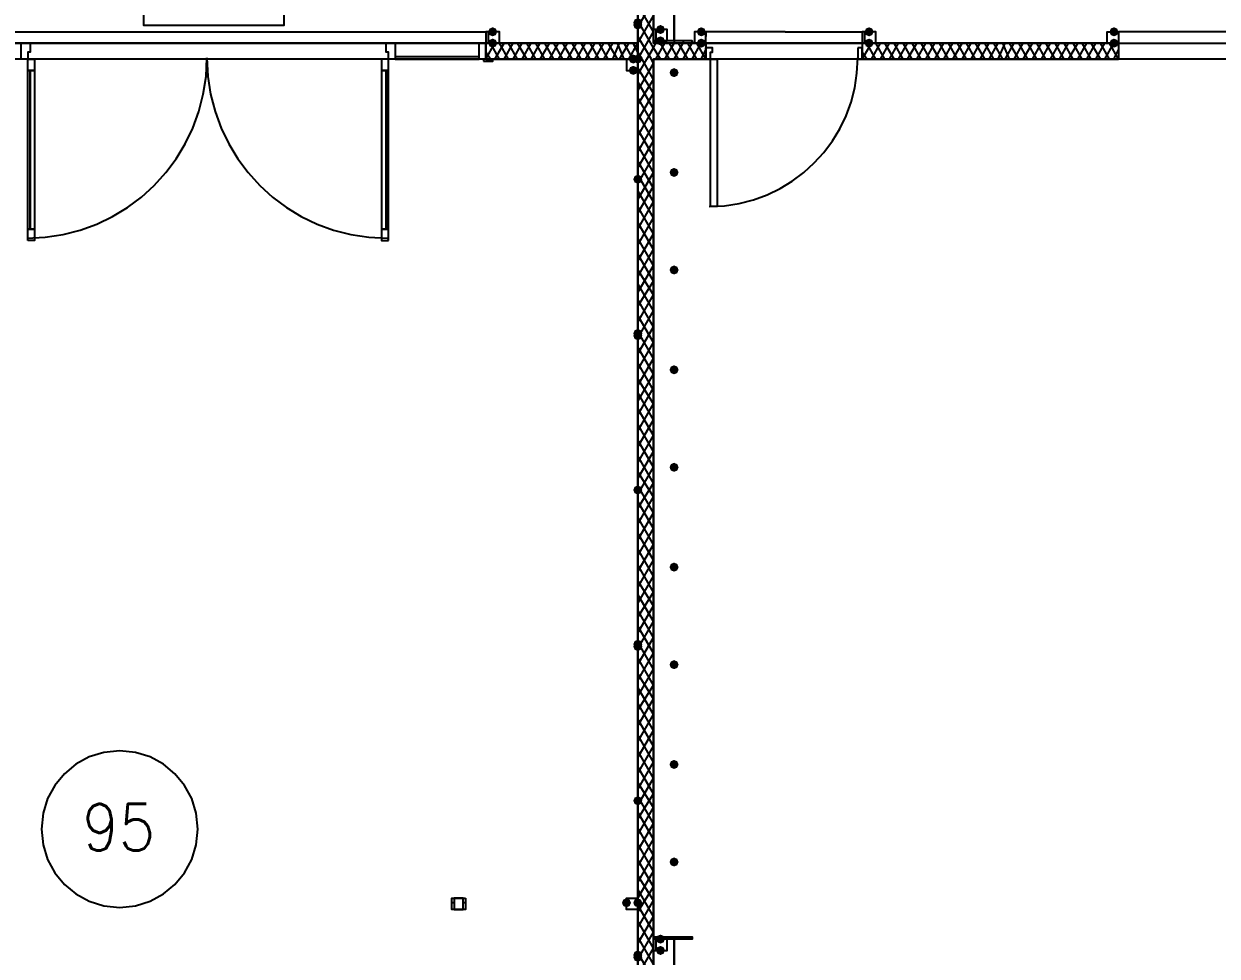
# Model space of a CAD drawing. Header units: millimetres. Extents: x 0 to 420, y 0 to 297.
# Drawn here: x 243.43 to 265.71, y 123.3 to 140.69 of the extents above; entities that cross this region are included whole.
import ezdxf

# ---------------------------------------------------------------- set-up
doc = ezdxf.new("R2010")
doc.units = ezdxf.units.MM
doc.layers.get('0').update_dxf_attribs({"linetype": 'CONTINUOUS'})
doc.styles.get("Standard").update_dxf_attribs({"font": 'STANDARD'})

msp = doc.modelspace()

# ---------------------------------------------------------------- hatches: boundary and pattern name
at = {"true_color": 0x0000fe}
for points in [[(254.973667, 140.716), (254.948796, 140.656204), (254.889, 140.631333), (254.829204, 140.656204), (254.804333, 140.716), (254.829204, 140.775796), (254.889, 140.800667), (254.948796, 140.775796)], [(254.973667, 140.673667), (254.948796, 140.613871), (254.889, 140.589), (254.829204, 140.613871), (254.804333, 140.673667), (254.829204, 140.733462), (254.889, 140.758333), (254.948796, 140.733463)], [(254.973667, 140.673667), (254.948796, 140.613871), (254.889, 140.589), (254.829204, 140.613871), (254.804333, 140.673667), (254.829204, 140.733462), (254.889, 140.758333), (254.948796, 140.733463)], [(254.973667, 137.795), (254.948796, 137.735204), (254.889, 137.710333), (254.829204, 137.735204), (254.804333, 137.795), (254.829204, 137.854796), (254.889, 137.879667), (254.948796, 137.854796)], [(254.973667, 137.795), (254.948796, 137.735204), (254.889, 137.710333), (254.829204, 137.735204), (254.804333, 137.795), (254.829204, 137.854796), (254.889, 137.879667), (254.948796, 137.854796)], [(254.973667, 134.916333), (254.948796, 134.856537), (254.889, 134.831667), (254.829204, 134.856537), (254.804333, 134.916333), (254.829204, 134.976129), (254.889, 135.001), (254.948796, 134.976129)], [(254.973667, 134.874), (254.948796, 134.814204), (254.889, 134.789333), (254.829204, 134.814204), (254.804333, 134.874), (254.829204, 134.933796), (254.889, 134.958667), (254.948796, 134.933796)], [(254.973667, 131.995333), (254.948796, 131.935537), (254.889, 131.910667), (254.829204, 131.935537), (254.804333, 131.995333), (254.829204, 132.055129), (254.889, 132.08), (254.948796, 132.055129)], [(254.973667, 131.995333), (254.948796, 131.935537), (254.889, 131.910667), (254.829204, 131.935537), (254.804333, 131.995333), (254.829204, 132.055129), (254.889, 132.08), (254.948796, 132.055129)], [(254.973667, 129.116667), (254.948796, 129.056871), (254.889, 129.032), (254.829204, 129.056871), (254.804333, 129.116667), (254.829204, 129.176462), (254.889, 129.201333), (254.948796, 129.176463)], [(254.973667, 129.074333), (254.948796, 129.014537), (254.889, 128.989667), (254.829204, 129.014537), (254.804333, 129.074333), (254.829204, 129.134129), (254.889, 129.159), (254.948796, 129.134129)], [(254.973667, 126.195667), (254.948796, 126.135871), (254.889, 126.111), (254.829204, 126.135871), (254.804333, 126.195667), (254.829204, 126.255462), (254.889, 126.280333), (254.948796, 126.255463)], [(254.973667, 126.195667), (254.948796, 126.135871), (254.889, 126.111), (254.829204, 126.135871), (254.804333, 126.195667), (254.829204, 126.255462), (254.889, 126.280333), (254.948796, 126.255463)], [(254.973667, 123.317), (254.948796, 123.257204), (254.889, 123.232333), (254.829204, 123.257204), (254.804333, 123.317), (254.829204, 123.376796), (254.889, 123.401667), (254.948796, 123.376796)], [(254.973667, 123.274667), (254.948796, 123.214871), (254.889, 123.19), (254.829204, 123.214871), (254.804333, 123.274667), (254.829204, 123.334462), (254.889, 123.359333), (254.948796, 123.334463)], [(254.973667, 123.274667), (254.948796, 123.214871), (254.889, 123.19), (254.829204, 123.214871), (254.804333, 123.274667), (254.829204, 123.334462), (254.889, 123.359333), (254.948796, 123.334463)]]:
    msp.add_hatch(color=0, dxfattribs=at).paths.add_polyline_path(points, flags=0)
at = {"true_color": 0x000007}
for points in [[(252.264333, 140.546667), (252.239463, 140.486871), (252.179667, 140.462), (252.119871, 140.486871), (252.095, 140.546667), (252.119871, 140.606462), (252.179667, 140.631333), (252.239462, 140.606463)], [(255.397, 140.589), (255.372129, 140.529204), (255.312333, 140.504333), (255.252537, 140.529204), (255.227667, 140.589), (255.252537, 140.648796), (255.312333, 140.673667), (255.372129, 140.648796)], [(256.159, 140.546667), (256.134129, 140.486871), (256.074333, 140.462), (256.014537, 140.486871), (255.989667, 140.546667), (256.014537, 140.606462), (256.074333, 140.631333), (256.134129, 140.606463)], [(259.291667, 140.546667), (259.266796, 140.486871), (259.207, 140.462), (259.147204, 140.486871), (259.122333, 140.546667), (259.147204, 140.606462), (259.207, 140.631333), (259.266796, 140.606463)], [(263.863667, 140.546667), (263.838796, 140.486871), (263.779, 140.462), (263.719204, 140.486871), (263.694333, 140.546667), (263.719204, 140.606462), (263.779, 140.631333), (263.838796, 140.606463)], [(252.264333, 140.335), (252.239463, 140.275204), (252.179667, 140.250333), (252.119871, 140.275204), (252.095, 140.335), (252.119871, 140.394796), (252.179667, 140.419667), (252.239462, 140.394796)], [(255.397, 140.377333), (255.372129, 140.317537), (255.312333, 140.292667), (255.252537, 140.317537), (255.227667, 140.377333), (255.252537, 140.437129), (255.312333, 140.462), (255.372129, 140.437129)], [(256.159, 140.335), (256.134129, 140.275204), (256.074333, 140.250333), (256.014537, 140.275204), (255.989667, 140.335), (256.014537, 140.394796), (256.074333, 140.419667), (256.134129, 140.394796)], [(259.291667, 140.335), (259.266796, 140.275204), (259.207, 140.250333), (259.147204, 140.275204), (259.122333, 140.335), (259.147204, 140.394796), (259.207, 140.419667), (259.266796, 140.394796)], [(263.863667, 140.335), (263.838796, 140.275204), (263.779, 140.250333), (263.719204, 140.275204), (263.694333, 140.335), (263.719204, 140.394796), (263.779, 140.419667), (263.838796, 140.394796)], [(254.889, 140.038667), (254.864129, 139.978871), (254.804333, 139.954), (254.744538, 139.978871), (254.719667, 140.038667), (254.744537, 140.098462), (254.804333, 140.123333), (254.864129, 140.098463)], [(254.889, 139.827), (254.864129, 139.767204), (254.804333, 139.742333), (254.744538, 139.767204), (254.719667, 139.827), (254.744537, 139.886796), (254.804333, 139.911667), (254.864129, 139.886796)], [(254.973667, 140.038667), (254.948796, 139.978871), (254.889, 139.954), (254.829204, 139.978871), (254.804333, 140.038667), (254.829204, 140.098462), (254.889, 140.123333), (254.948796, 140.098463)], [(255.651, 139.784667), (255.626129, 139.724871), (255.566333, 139.7), (255.506538, 139.724871), (255.481667, 139.784667), (255.506537, 139.844462), (255.566333, 139.869333), (255.626129, 139.844463)], [(255.651, 137.922), (255.626129, 137.862204), (255.566333, 137.837333), (255.506538, 137.862204), (255.481667, 137.922), (255.506537, 137.981796), (255.566333, 138.006667), (255.626129, 137.981796)], [(255.651, 136.101667), (255.626129, 136.041871), (255.566333, 136.017), (255.506538, 136.041871), (255.481667, 136.101667), (255.506537, 136.161462), (255.566333, 136.186333), (255.626129, 136.161463)], [(255.651, 134.239), (255.626129, 134.179204), (255.566333, 134.154333), (255.506538, 134.179204), (255.481667, 134.239), (255.506537, 134.298796), (255.566333, 134.323667), (255.626129, 134.298796)], [(255.651, 132.418667), (255.626129, 132.358871), (255.566333, 132.334), (255.506538, 132.358871), (255.481667, 132.418667), (255.506537, 132.478462), (255.566333, 132.503333), (255.626129, 132.478463)], [(255.651, 130.556), (255.626129, 130.496204), (255.566333, 130.471333), (255.506538, 130.496204), (255.481667, 130.556), (255.506537, 130.615796), (255.566333, 130.640667), (255.626129, 130.615796)], [(255.651, 128.735667), (255.626129, 128.675871), (255.566333, 128.651), (255.506538, 128.675871), (255.481667, 128.735667), (255.506537, 128.795462), (255.566333, 128.820333), (255.626129, 128.795463)], [(255.651, 126.873), (255.626129, 126.813204), (255.566333, 126.788333), (255.506538, 126.813204), (255.481667, 126.873), (255.506537, 126.932796), (255.566333, 126.957667), (255.626129, 126.932796)], [(255.651, 125.052667), (255.626129, 124.992871), (255.566333, 124.968), (255.506538, 124.992871), (255.481667, 125.052667), (255.506537, 125.112462), (255.566333, 125.137333), (255.626129, 125.112463)], [(254.762, 124.290667), (254.737129, 124.230871), (254.677333, 124.206), (254.617538, 124.230871), (254.592667, 124.290667), (254.617537, 124.350462), (254.677333, 124.375333), (254.737129, 124.350463)], [(254.973667, 124.290667), (254.948796, 124.230871), (254.889, 124.206), (254.829204, 124.230871), (254.804333, 124.290667), (254.829204, 124.350462), (254.889, 124.375333), (254.948796, 124.350463)], [(255.397, 123.613333), (255.372129, 123.553538), (255.312333, 123.528667), (255.252537, 123.553538), (255.227667, 123.613333), (255.252537, 123.673129), (255.312333, 123.698), (255.372129, 123.673129)], [(255.397, 123.401667), (255.372129, 123.341871), (255.312333, 123.317), (255.252537, 123.341871), (255.227667, 123.401667), (255.252537, 123.461462), (255.312333, 123.486333), (255.372129, 123.461463)]]:
    msp.add_hatch(color=0, dxfattribs=at).paths.add_polyline_path(points, flags=0)
h = msp.add_hatch(color=0, dxfattribs=at)
h.paths.add_polyline_path([(254.889, 140.673667), (254.889, 123.317)], flags=0)
h.paths.add_polyline_path([(254.889, 123.317), (254.889, 140.673667)], flags=0)

# ---------------------------------------------------------------- linework, layer by layer
at = {"color": 0, "true_color": 0x000008}
for points in [[(254.889, 187.409667), (238.802333, 187.409667), (238.802333, 140.335), (254.889, 140.335)], [(238.802333, 105.537), (254.889, 105.537), (254.889, 140.038667), (242.316, 140.038667), (242.316, 131.106333), (238.802333, 131.106333)]]:
    msp.add_lwpolyline(points, close=True, dxfattribs=at)
at = {"color": 0, "true_color": 0x000007}
for points in [[(254.889, 158.665333), (254.889, 140.335)], [(255.185333, 140.335), (255.185333, 151.468667)], [(254.889, 140.631333), (255.185333, 141.139333)], [(255.185333, 140.546667), (254.889, 141.054667)], [(255.566333, 141.054667), (255.566333, 140.335)], [(254.889, 140.335), (255.185333, 140.843)], [(255.185333, 140.250333), (254.889, 140.758333)], [(254.889, 123.317), (254.889, 140.673667), (254.889, 123.317), (254.889, 140.673667)], [(241.681, 140.462), (241.681, 140.546667), (246.845667, 140.546667)], [(246.845667, 140.335), (241.681, 140.335), (241.681, 140.462)], [(246.845667, 140.546667), (252.052667, 140.546667), (252.052667, 140.462)], [(252.052667, 140.462), (252.052667, 140.335), (246.845667, 140.335)], [(254.889, 140.038667), (255.185333, 140.546667)], [(255.143, 140.038667), (254.889, 140.462)], [(255.227667, 140.377333), (255.227667, 140.335)], [(255.397, 140.377333), (255.397, 140.335)], [(255.735667, 140.377333), (255.735667, 140.335)], [(255.905, 140.377333), (255.905, 140.335)], [(257.640667, 140.546667), (256.159, 140.546667), (255.947333, 140.546667), (255.947333, 140.335), (256.159, 140.335), (256.159, 140.546667), (255.947333, 140.546667), (255.947333, 140.335), (256.159, 140.335), (256.159, 140.546667), (256.159, 140.462)], [(257.640667, 140.335), (256.159, 140.335), (256.159, 140.462)], [(257.640667, 140.546667), (259.08, 140.546667), (259.08, 140.462)], [(259.08, 140.462), (259.08, 140.335), (257.640667, 140.335)], [(266.065, 140.546667), (263.863667, 140.546667), (263.863667, 140.462)], [(263.863667, 140.462), (263.863667, 140.335), (266.065, 140.335)], [(251.925667, 140.335), (250.359333, 140.335)], [(252.052667, 140.038667), (252.222, 140.335)], [(252.052667, 140.335), (252.052667, 140.038667), (252.179667, 140.038667)], [(254.889, 140.335), (252.052667, 140.335)], [(252.137333, 140.038667), (252.052667, 140.165667)], [(252.306667, 140.038667), (252.137333, 140.335)], [(252.222, 140.038667), (252.391333, 140.335)], [(252.476, 140.038667), (252.306667, 140.335)], [(252.391333, 140.038667), (252.560667, 140.335)], [(252.645333, 140.038667), (252.476, 140.335)], [(252.560667, 140.038667), (252.73, 140.335)], [(252.814667, 140.038667), (252.645333, 140.335)], [(252.73, 140.038667), (252.899333, 140.335)], [(252.984, 140.038667), (252.814667, 140.335)], [(252.899333, 140.038667), (253.068667, 140.335)], [(253.153333, 140.038667), (252.984, 140.335)], [(253.068667, 140.038667), (253.238, 140.335)], [(253.322667, 140.038667), (253.153333, 140.335)], [(253.238, 140.038667), (253.407333, 140.335)], [(253.492, 140.038667), (253.322667, 140.335)], [(253.407333, 140.038667), (253.576667, 140.335)], [(253.661333, 140.038667), (253.492, 140.335)], [(253.576667, 140.038667), (253.746, 140.335)], [(253.830667, 140.038667), (253.661333, 140.335)], [(253.746, 140.038667), (253.915333, 140.335)], [(254, 140.038667), (253.830667, 140.335)], [(253.915333, 140.038667), (254.084667, 140.335)], [(254.169333, 140.038667), (254, 140.335)], [(254.084667, 140.038667), (254.254, 140.335)], [(254.338667, 140.038667), (254.169333, 140.335)], [(254.254, 140.038667), (254.423333, 140.335)], [(254.508, 140.038667), (254.338667, 140.335)], [(254.423333, 140.038667), (254.550333, 140.335)], [(254.635, 140.038667), (254.508, 140.335)], [(254.550333, 140.038667), (254.719667, 140.335)], [(254.804333, 140.038667), (254.635, 140.335)], [(254.719667, 140.038667), (254.889, 140.335)], [(254.889, 140.165667), (254.804333, 140.335)], [(254.973667, 140.038667), (254.889, 140.165667)], [(255.058333, 140.038667), (255.185333, 140.250333)], [(255.185333, 140.250333), (255.227667, 140.335)], [(256.159, 140.335), (255.185333, 140.335)], [(255.312333, 140.038667), (255.185333, 140.250333)], [(255.227667, 140.038667), (255.397, 140.335)], [(255.481667, 140.038667), (255.312333, 140.335)], [(255.397, 140.038667), (255.566333, 140.335)], [(255.651, 140.038667), (255.481667, 140.335)], [(255.566333, 140.038667), (255.735667, 140.335)], [(255.820333, 140.038667), (255.651, 140.335)], [(255.735667, 140.038667), (255.905, 140.335)], [(255.989667, 140.038667), (255.820333, 140.335)], [(255.905, 140.038667), (256.074333, 140.335)], [(256.159, 140.038667), (255.989667, 140.335)], [(256.074333, 140.038667), (256.159, 140.208)], [(256.159, 140.292667), (256.159, 140.335)], [(256.159, 140.335), (256.159, 140.250333), (256.159, 140.038667)], [(256.159, 140.335), (256.159, 140.250333)], [(259.08, 140.038667), (259.249333, 140.335)], [(259.08, 140.335), (259.08, 140.250333), (259.08, 140.038667)], [(259.08, 140.335), (259.08, 140.250333)], [(263.863667, 140.335), (259.08, 140.335)], [(259.164667, 140.038667), (259.08, 140.165667)], [(259.334, 140.038667), (259.164667, 140.335)], [(259.249333, 140.038667), (259.418667, 140.335)], [(259.503333, 140.038667), (259.334, 140.335)], [(259.418667, 140.038667), (259.588, 140.335)], [(259.672667, 140.038667), (259.503333, 140.335)], [(259.588, 140.038667), (259.757333, 140.335)], [(259.842, 140.038667), (259.672667, 140.335)], [(259.757333, 140.038667), (259.926667, 140.335)], [(260.011333, 140.038667), (259.842, 140.335)], [(259.926667, 140.038667), (260.096, 140.335)], [(260.180667, 140.038667), (260.011333, 140.335)], [(260.096, 140.038667), (260.265333, 140.335)], [(260.35, 140.038667), (260.180667, 140.335)], [(260.265333, 140.038667), (260.434667, 140.335)], [(260.519333, 140.038667), (260.35, 140.335)], [(260.434667, 140.038667), (260.604, 140.335)], [(260.688667, 140.038667), (260.519333, 140.335)], [(260.604, 140.038667), (260.773333, 140.335)], [(260.858, 140.038667), (260.688667, 140.335)], [(260.773333, 140.038667), (260.942667, 140.335)], [(261.027333, 140.038667), (260.858, 140.335)], [(260.942667, 140.038667), (261.112, 140.335)], [(261.196667, 140.038667), (261.027333, 140.335)], [(261.112, 140.038667), (261.281333, 140.335)], [(261.366, 140.038667), (261.196667, 140.335)], [(261.281333, 140.038667), (261.450667, 140.335)], [(261.535333, 140.038667), (261.366, 140.335)], [(261.450667, 140.038667), (261.62, 140.335)], [(261.704667, 140.038667), (261.535333, 140.335)], [(261.62, 140.038667), (261.747, 140.335)], [(261.831667, 140.038667), (261.704667, 140.335)], [(261.747, 140.038667), (261.916333, 140.335)], [(262.001, 140.038667), (261.831667, 140.335)], [(261.916333, 140.038667), (262.085667, 140.335)], [(262.170333, 140.038667), (262.001, 140.335)], [(262.085667, 140.038667), (262.255, 140.335)], [(262.339667, 140.038667), (262.170333, 140.335)], [(262.255, 140.038667), (262.424333, 140.335)], [(262.509, 140.038667), (262.339667, 140.335)], [(262.424333, 140.038667), (262.593667, 140.335)], [(262.678333, 140.038667), (262.509, 140.335)], [(262.593667, 140.038667), (262.763, 140.335)], [(262.847667, 140.038667), (262.678333, 140.335)], [(262.763, 140.038667), (262.932333, 140.335)], [(263.017, 140.038667), (262.847667, 140.335)], [(262.932333, 140.038667), (263.101667, 140.335)], [(263.186333, 140.038667), (263.017, 140.335)], [(263.101667, 140.038667), (263.271, 140.335)], [(263.355667, 140.038667), (263.186333, 140.335)], [(263.271, 140.038667), (263.440333, 140.335)], [(263.525, 140.038667), (263.355667, 140.335)], [(263.440333, 140.038667), (263.609667, 140.335)], [(263.694333, 140.038667), (263.525, 140.335)], [(263.609667, 140.038667), (263.779, 140.335)], [(263.863667, 140.038667), (263.694333, 140.335)], [(263.779, 140.038667), (263.863667, 140.208)], [(263.863667, 140.292667), (263.863667, 140.335)], [(263.863667, 140.335), (263.863667, 140.038667)], [(263.863667, 140.335), (263.863667, 140.038667)], [(243.480167, 136.694333), (243.82427, 136.711709), (244.158432, 136.762708), (244.480963, 136.84564), (244.790171, 136.958811), (245.084364, 137.100531), (245.36185, 137.269108), (245.620937, 137.46285), (245.859935, 137.680065), (246.07715, 137.919063), (246.270892, 138.17815), (246.439469, 138.455636), (246.581189, 138.749829), (246.69436, 139.059037), (246.777292, 139.381568), (246.828291, 139.71573), (246.845667, 140.059833)], [(246.845667, 140.059833), (246.863042, 139.71573), (246.914042, 139.381568), (246.996973, 139.059037), (247.110144, 138.749829), (247.251864, 138.455636), (247.420441, 138.17815), (247.614183, 137.919063), (247.831399, 137.680065), (248.070396, 137.46285), (248.329484, 137.269108), (248.606969, 137.100531), (248.901162, 136.958811), (249.21037, 136.84564), (249.532901, 136.762708), (249.867064, 136.711709), (250.211167, 136.694333)], [(251.925667, 140.081), (250.359333, 140.081)], [(252.052667, 140.038667), (254.889, 140.038667)], [(254.889, 139.742333), (255.058333, 140.038667)], [(254.889, 140.038667), (254.889, 105.537)], [(254.889, 139.446), (255.185333, 139.954)], [(255.185333, 139.657667), (254.973667, 140.038667)], [(255.185333, 139.954), (255.143, 140.038667)], [(255.185333, 105.537), (255.185333, 140.038667)], [(255.185333, 140.038667), (256.159, 140.038667)], [(256.2225, 137.287), (256.506006, 137.301316), (256.781323, 137.343334), (257.047056, 137.411661), (257.301812, 137.504903), (257.544197, 137.621666), (257.772817, 137.760556), (257.986279, 137.92018), (258.183189, 138.099144), (258.362153, 138.296054), (258.521777, 138.509516), (258.660667, 138.738136), (258.77743, 138.980521), (258.870672, 139.235278), (258.938999, 139.501011), (258.981018, 139.776327), (258.995333, 140.059833)], [(259.08, 140.038667), (263.863667, 140.038667)], [(243.543667, 136.863667), (243.543667, 139.827)], [(250.19, 136.863667), (250.19, 139.827)], [(255.185333, 139.403667), (254.889, 139.869333)], [(254.889, 139.192), (255.185333, 139.657667)], [(255.185333, 139.107333), (254.889, 139.615333)], [(254.889, 138.895667), (255.185333, 139.403667)], [(255.185333, 138.811), (254.889, 139.319)], [(254.889, 138.599333), (255.185333, 139.107333)], [(255.185333, 138.514667), (254.889, 139.022667)], [(254.889, 138.303), (255.185333, 138.811)], [(255.185333, 138.218333), (254.889, 138.726333)], [(254.889, 138.006667), (255.185333, 138.514667)], [(255.185333, 137.922), (254.889, 138.43)], [(254.889, 137.710333), (255.185333, 138.218333)], [(255.185333, 137.625667), (254.889, 138.133667)], [(254.889, 137.414), (255.185333, 137.922)], [(255.185333, 137.371667), (254.889, 137.879667)], [(254.889, 137.16), (255.185333, 137.668)], [(255.185333, 137.075333), (254.889, 137.583333)], [(254.889, 136.863667), (255.185333, 137.371667)], [(255.185333, 136.779), (254.889, 137.287)], [(254.889, 136.567333), (255.185333, 137.075333)], [(255.185333, 136.482667), (254.889, 136.990667)], [(254.889, 136.271), (255.185333, 136.779)], [(255.185333, 136.186333), (254.889, 136.694333)], [(254.889, 135.974667), (255.185333, 136.482667)], [(255.185333, 135.89), (254.889, 136.398)], [(254.889, 135.678333), (255.185333, 136.186333)], [(255.185333, 135.636), (254.889, 136.101667)], [(254.889, 135.424333), (255.185333, 135.89)], [(255.185333, 135.339667), (254.889, 135.847667)], [(254.889, 135.128), (255.185333, 135.636)], [(255.185333, 135.043333), (254.889, 135.551333)], [(254.889, 134.831667), (255.185333, 135.339667)], [(255.185333, 134.747), (254.889, 135.255)], [(254.889, 134.535333), (255.185333, 135.043333)], [(255.185333, 134.450667), (254.889, 134.958667)], [(254.889, 134.239), (255.185333, 134.747)], [(255.185333, 134.154333), (254.889, 134.662333)], [(254.889, 133.942667), (255.185333, 134.450667)], [(255.185333, 133.858), (254.889, 134.366)], [(254.889, 133.646333), (255.185333, 134.154333)], [(255.185333, 133.604), (254.889, 134.069667)], [(254.889, 133.392333), (255.185333, 133.900333)], [(255.185333, 133.307667), (254.889, 133.815667)], [(254.889, 133.096), (255.185333, 133.604)], [(255.185333, 133.011333), (254.889, 133.519333)], [(254.889, 132.799667), (255.185333, 133.307667)], [(255.185333, 132.715), (254.889, 133.223)], [(254.889, 132.503333), (255.185333, 133.011333)], [(255.185333, 132.418667), (254.889, 132.926667)], [(254.889, 132.207), (255.185333, 132.715)], [(255.185333, 132.122333), (254.889, 132.630333)], [(254.889, 131.910667), (255.185333, 132.418667)], [(255.185333, 131.868333), (254.889, 132.334)], [(254.889, 131.656667), (255.185333, 132.122333)], [(255.185333, 131.572), (254.889, 132.08)], [(254.889, 131.360333), (255.185333, 131.868333)], [(255.185333, 131.275667), (254.889, 131.783667)], [(254.889, 131.064), (255.185333, 131.572)], [(255.185333, 130.979333), (254.889, 131.487333)], [(254.889, 130.767667), (255.185333, 131.275667)], [(255.185333, 130.683), (254.889, 131.191)], [(254.889, 130.471333), (255.185333, 130.979333)], [(255.185333, 130.386667), (254.889, 130.894667)], [(254.889, 130.175), (255.185333, 130.683)], [(255.185333, 130.090333), (254.889, 130.598333)], [(254.889, 129.878667), (255.185333, 130.386667)], [(255.185333, 129.836333), (254.889, 130.302)], [(254.889, 129.624667), (255.185333, 130.090333)], [(255.185333, 129.54), (254.889, 130.048)], [(254.889, 129.328333), (255.185333, 129.836333)], [(255.185333, 129.243667), (254.889, 129.751667)], [(254.889, 129.032), (255.185333, 129.54)], [(255.185333, 128.947333), (254.889, 129.455333)], [(254.889, 128.735667), (255.185333, 129.243667)], [(255.185333, 128.651), (254.889, 129.159)], [(254.889, 128.439333), (255.185333, 128.947333)], [(255.185333, 128.354667), (254.889, 128.862667)], [(254.889, 128.143), (255.185333, 128.651)], [(255.185333, 128.100667), (254.889, 128.566333)], [(254.889, 127.889), (255.185333, 128.354667)], [(255.185333, 127.804333), (254.889, 128.312333)], [(254.889, 127.592667), (255.185333, 128.100667)], [(255.185333, 127.508), (254.889, 128.016)], [(254.889, 127.296333), (255.185333, 127.804333)], [(255.185333, 127.211667), (254.889, 127.719667)], [(254.889, 127), (255.185333, 127.508)], [(255.185333, 126.915333), (254.889, 127.423333)], [(254.889, 126.703667), (255.185333, 127.211667)], [(246.676333, 125.6665), (246.646661, 125.960842), (246.56156, 126.234993), (246.426903, 126.48308), (246.248563, 126.69923), (246.032413, 126.87757), (245.784326, 127.012227), (245.510175, 127.097328), (245.215833, 127.127), (244.921492, 127.097328), (244.647341, 127.012227), (244.399254, 126.87757), (244.183104, 126.69923), (244.004764, 126.48308), (243.870107, 126.234993), (243.785005, 125.960842), (243.755333, 125.6665)], [(255.185333, 126.619), (254.889, 127.127)], [(254.889, 126.407333), (255.185333, 126.915333)], [(255.185333, 126.322667), (254.889, 126.830667)], [(254.889, 126.111), (255.185333, 126.619)], [(255.185333, 126.068667), (254.889, 126.534333)], [(254.889, 125.857), (255.185333, 126.322667)], [(255.185333, 125.772333), (254.889, 126.280333)], [(254.889, 125.560667), (255.185333, 126.068667)], [(255.185333, 125.476), (254.889, 125.984)], [(243.755333, 125.6665), (243.785005, 125.372158), (243.870107, 125.098007), (244.004764, 124.84992), (244.183104, 124.63377), (244.399254, 124.45543), (244.647341, 124.320773), (244.921492, 124.235672), (245.215833, 124.206), (245.510175, 124.235672), (245.784326, 124.320773), (246.032413, 124.45543), (246.248563, 124.63377), (246.426903, 124.84992), (246.56156, 125.098007), (246.646661, 125.372158), (246.676333, 125.6665)], [(254.889, 125.264333), (255.185333, 125.772333)], [(255.185333, 125.179667), (254.889, 125.687667)], [(254.889, 124.968), (255.185333, 125.476)], [(255.185333, 124.883333), (254.889, 125.391333)], [(254.889, 124.671667), (255.185333, 125.179667)], [(255.185333, 124.587), (254.889, 125.095)], [(254.889, 124.375333), (255.185333, 124.883333)], [(255.185333, 124.333), (254.889, 124.798667)], [(254.889, 124.121333), (255.185333, 124.587)], [(255.185333, 124.036667), (254.889, 124.544667)], [(254.889, 123.825), (255.185333, 124.333)], [(251.46, 124.290667), (251.417667, 124.290667)], [(251.671667, 124.290667), (251.629333, 124.290667)], [(255.185333, 123.740333), (254.889, 124.248333)], [(254.889, 123.528667), (255.185333, 124.036667)], [(255.185333, 123.444), (254.889, 123.952)], [(254.889, 123.232333), (255.185333, 123.740333)], [(255.185333, 123.147667), (254.889, 123.655667)], [(255.227667, 123.613333), (255.227667, 123.655667)], [(255.397, 123.613333), (255.397, 123.655667)], [(255.566333, 122.936), (255.566333, 123.655667)], [(255.735667, 123.613333), (255.735667, 123.655667)], [(255.905, 123.613333), (255.905, 123.655667)], [(254.889, 122.936), (255.185333, 123.444)], [(255.185333, 122.851333), (254.889, 123.359333)]]:
    msp.add_lwpolyline(points, dxfattribs=at)
for points in [[(272.796, 151.468667), (255.185333, 151.468667), (255.185333, 140.335), (272.796, 140.335)], [(255.905, 141.054667), (255.185333, 141.054667), (255.185333, 141.012333), (255.566333, 141.012333), (255.566333, 140.377333), (255.185333, 140.377333), (255.185333, 140.335), (255.905, 140.335), (255.905, 140.377333), (255.566333, 140.377333), (255.566333, 141.012333), (255.905, 141.012333)], [(254.889, 140.673667), (254.889, 123.317)], [(254.889, 123.317), (254.889, 140.673667)], [(254.889, 123.317), (254.889, 140.673667)], [(254.889, 123.317), (254.889, 140.673667)], [(255.439333, 140.589), (255.227667, 140.589), (255.227667, 140.377333), (255.439333, 140.377333), (255.439333, 140.589), (255.185333, 140.589), (255.185333, 140.377333), (255.439333, 140.377333)], [(252.306667, 140.546667), (252.095, 140.546667), (252.095, 140.335), (252.306667, 140.335), (252.306667, 140.546667), (252.052667, 140.546667), (252.052667, 140.335), (252.306667, 140.335)], [(259.334, 140.546667), (259.122333, 140.546667), (259.122333, 140.335), (259.334, 140.335), (259.334, 140.546667), (259.08, 140.546667), (259.08, 140.335), (259.334, 140.335)], [(263.652, 140.546667), (263.863667, 140.546667), (263.863667, 140.335), (263.652, 140.335), (263.652, 140.546667), (263.863667, 140.546667), (263.863667, 140.335), (263.652, 140.335)], [(243.543667, 140.335), (243.543667, 140.165667), (243.501333, 140.165667), (243.501333, 140.038667), (243.374333, 140.038667), (243.374333, 140.335)], [(250.359333, 140.335), (250.359333, 140.038667), (250.232333, 140.038667), (250.232333, 140.165667), (250.19, 140.165667), (250.19, 140.335)], [(251.925667, 140.335), (250.359333, 140.335), (250.359333, 140.038667), (251.925667, 140.038667)], [(252.052667, 140.038667), (251.925667, 140.038667), (251.925667, 140.335), (252.052667, 140.335)], [(252.052667, 140.335), (252.052667, 140.038667)], [(256.159, 140.250333), (256.159, 140.038667), (256.243667, 140.038667), (256.243667, 140.165667), (256.286, 140.165667), (256.286, 140.250333)], [(256.159, 140.038667), (256.159, 140.250333)], [(258.995333, 140.250333), (258.995333, 140.165667), (258.995333, 140.038667), (259.08, 140.038667), (259.08, 140.250333)], [(259.08, 140.038667), (259.08, 140.250333)], [(243.628333, 140.038667), (243.628333, 139.827), (243.501333, 139.827), (243.501333, 140.038667)], [(250.105333, 140.038667), (250.105333, 139.827), (250.232333, 139.827), (250.232333, 140.038667)], [(252.010333, 139.996333), (252.179667, 139.996333), (252.179667, 140.038667), (252.010333, 140.038667)], [(252.179667, 140.038667), (252.052667, 140.038667)], [(254.889, 140.038667), (254.677333, 140.038667), (254.677333, 139.827), (254.889, 139.827), (254.889, 140.038667), (254.677333, 140.038667), (254.677333, 139.827), (254.889, 139.827)], [(272.796, 105.537), (272.796, 140.038667), (272.584333, 140.038667), (259.418667, 140.038667), (255.185333, 140.038667), (255.185333, 105.537)], [(256.243667, 137.287), (256.243667, 140.038667), (256.370667, 140.038667), (256.370667, 137.287)], [(243.501333, 136.863667), (243.501333, 139.827), (243.543667, 139.827), (243.543667, 136.863667)], [(243.543667, 136.863667), (243.543667, 139.827), (243.628333, 139.827), (243.628333, 136.863667)], [(250.19, 136.863667), (250.19, 139.827), (250.105333, 139.827), (250.105333, 136.863667)], [(250.232333, 136.863667), (250.232333, 139.827), (250.19, 139.827), (250.19, 136.863667)], [(243.501333, 136.652), (243.501333, 136.863667), (243.628333, 136.863667), (243.628333, 136.652)], [(250.232333, 136.652), (250.232333, 136.863667), (250.105333, 136.863667), (250.105333, 136.652)], [(251.671667, 124.375333), (251.671667, 124.163667), (251.417667, 124.163667), (251.417667, 124.375333)], [(251.629333, 124.375333), (251.46, 124.375333), (251.46, 124.163667), (251.629333, 124.163667)], [(254.889, 124.375333), (254.889, 124.163667), (254.677333, 124.163667), (254.677333, 124.375333), (254.889, 124.375333), (254.889, 124.163667), (254.677333, 124.163667), (254.677333, 124.375333)], [(255.905, 122.936), (255.185333, 122.936), (255.185333, 122.978333), (255.566333, 122.978333), (255.566333, 123.613333), (255.185333, 123.613333), (255.185333, 123.655667), (255.905, 123.655667), (255.905, 123.613333), (255.566333, 123.613333), (255.566333, 122.978333), (255.905, 122.978333)], [(255.439333, 123.613333), (255.227667, 123.613333), (255.227667, 123.401667), (255.439333, 123.401667), (255.439333, 123.613333), (255.185333, 123.613333), (255.185333, 123.401667), (255.439333, 123.401667)]]:
    msp.add_lwpolyline(points, close=True, dxfattribs=at)
at = {"color": 0, "true_color": 0x00005c}
msp.add_lwpolyline([(248.285, 141.986), (245.660333, 141.986), (245.660333, 140.673667), (248.285, 140.673667)], close=True, dxfattribs=at)

# ---------------------------------------------------------------- texts
at = {"color": 0, "true_color": 0x000007, "insert": (244.51734, 126.136359), "char_height": 0.872032, "width": 1.06581688, "attachment_point": 1}
msp.add_mtext('95', dxfattribs=at)

doc.saveas('drawing.dxf')
